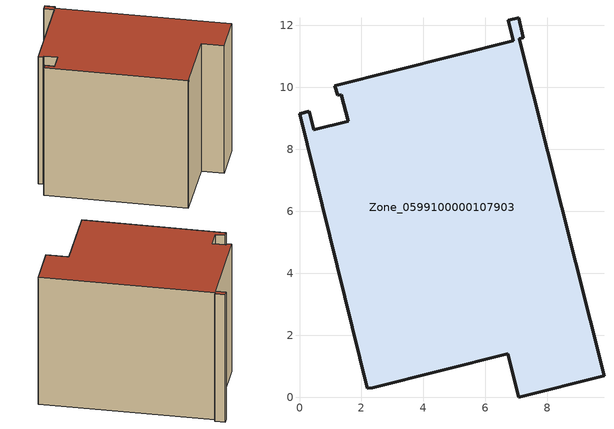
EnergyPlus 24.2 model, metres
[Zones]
Zone_0599100000107903
 floor ground (C_G): 6.9,11.51 6.74,12.17 7.07,12.25 7.23,11.6 7.09,11.57 9.83,0.69 7.08,0 6.72,1.41 2.36,0.31 2.19,0.29 0,9.15 0.31,9.23 0.46,8.63 1.57,8.91 1.35,9.77 1.23,9.74 1.14,10.06 z0
 wall outside (C_F): 1.23,9.74 1.35,9.77 1.57,8.91 0.46,8.63 0.31,9.23 0,9.15 2.19,0.29 2.36,0.31 6.72,1.41 7.08,0 9.83,0.69 7.09,11.57 7.23,11.6 7.07,12.25 6.74,12.17 6.9,11.51 1.14,10.06 1.23,9.74 z0:9.16
 roof outside (C_R): 6.9,11.51 1.14,10.06 1.23,9.74 1.35,9.77 1.57,8.91 0.46,8.63 0.31,9.23 0,9.15 2.19,0.29 2.36,0.31 6.72,1.41 7.08,0 9.83,0.69 7.09,11.57 7.23,11.6 7.07,12.25 6.74,12.17 z9.16
[BUILDING]
Pand.0599100000107903: North Axis=0; Terrain=City; Loads Convergence Tolerance Value=0.04; Temperature Convergence Tolerance Value=0.4; Solar Distribution=FullExterior; Maximum Number of Warmup Days=25; Minimum Number of Warmup Days=1
[Site:Location]
Rotterdam.The.Hague.AP_ZH_NLD Design_Conditions: Latitude=51.96; Longitude=4.45; Time Zone=1; Elevation=-4.5
[SITE:GROUNDTEMPERATURE:BUILDINGSURFACE]
18, 18, 18, 18, 18, 18, 18, 18, 18, 18, 18, 18
[MATERIAL] Thermal Absorptance=0.9; Solar Absorptance=0.7; Visible Absorptance=0.7
Name | Roughness | Thickness | Conductivity | Density | Specific Heat
G.TI.1975-1991 | MediumSmooth | 0.15 | 0.288461 | 540 | 1210
F.TI.1975-1991 | Rough | 0.3 | 0.230769 | 1920 | 840
R.TI.1975-1991 | MediumRough | 0.2 | 0.153846 | 1500 | 1000
[CONSTRUCTION]
C_G: G.TI.1975-1991
C_F: F.TI.1975-1991
C_R: R.TI.1975-1991
[ZONE]
Zone_0599100000107903: Type=1; Multiplier=1; Ceiling Height=Autocalculate; Volume=Autocalculate; Floor Area=autocalculate; Part of Total Floor Area=Yes
[ZONEINFILTRATION:DESIGNFLOWRATE]
Infil_Zone_0599100000107903: Zone or ZoneList or Space or SpaceList=Zone_0599100000107903; Schedule=AlwaysOn; Design Flow Rate Calculation Method=Flow/Area; Flow Rate per Floor Area=0.003; Constant Term Coefficient=1; Temperature Term Coefficient=0; Velocity Term Coefficient=0; Velocity Squared Term Coefficient=0
[HVACTEMPLATE:ZONE:IDEALLOADSAIRSYSTEM]
Zone_0599100000107903: Maximum Heating Supply Air Temperature=50; Minimum Cooling Supply Air Temperature=13; Maximum Heating Supply Air Humidity Ratio=0.0156; Minimum Cooling Supply Air Humidity Ratio=0.0077; Heating Limit=NoLimit; Cooling Limit=NoLimit; Dehumidification Control Type=ConstantSensibleHeatRatio; Cooling Sensible Heat Ratio=0.7; Dehumidification Setpoint=60; Humidification Control Type=None; Humidification Setpoint=30; Outdoor Air Method=None; Outdoor Air Flow Rate per Person=0.00944; Outdoor Air Flow Rate per Zone Floor Area=0; Outdoor Air Flow Rate per Zone=0; Demand Controlled Ventilation Type=None; Outdoor Air Economizer Type=NoEconomizer; Heat Recovery Type=None; Sensible Heat Recovery Effectiveness=0.7; Latent Heat Recovery Effectiveness=0.65
[ZONECONTROL:THERMOSTAT]
ThermostatControl_Zone_0599100000107903: Zone or ZoneList=Zone_0599100000107903; Control Type Schedule=DualSetpointControlType; Control 1=Thermostat_Zone_0599100000107903; Temperature Difference Between Cutout And Setpoint=0
[THERMOSTATSETPOINT:DUALSETPOINT]
Thermostat_Zone_0599100000107903: Heating Setpoint Temperature Schedule=HeatingSetpoint_Zone_0599100000107903; Cooling Setpoint Temperature Schedule=CoolingSetpoint_Zone_0599100000107903
[SCHEDULE:COMPACT]
HeatingSetpoint_Zone_0599100000107903: Through: 12/31, For: AllDays, Until: 24:00, 21
CoolingSetpoint_Zone_0599100000107903: Through: 12/31, For: AllDays, Until: 24:00, 24
DualSetpointControlType: Through: 12/31, For: AllDays, Until: 24:00, 4
AlwaysOn: Through: 12/31, For: AllDays, Until: 24:00, 1
